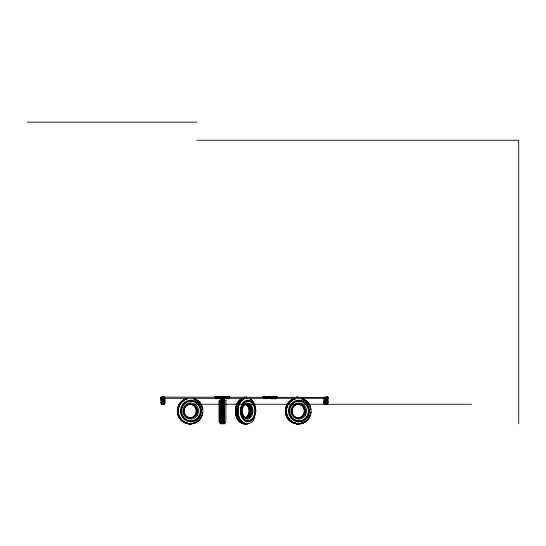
<?xml version="1.0" encoding="UTF-8"?>
<svg xmlns="http://www.w3.org/2000/svg" width="546" height="546" viewBox="0 0 546 546"><rect width="100%" height="100%" fill="white"/><g stroke="black" fill="none" stroke-linecap="round" stroke-linejoin="round"><path stroke-width="0.82" d="M161.589 403.944L161.357 399.379A15.206 3.938 90 0 0 161.336 397.932M161.329 401.003L161.459 399.379A15.206 3.938 -90 0 0 161.439 398.28M162.36 398.28A15.206 3.938 -90 0 1 162.374 399.379L162.374 403.501M325.252 403.064L325.375 399.645M162.653 401.003C161.398 408.237 160.435 400.238 160.94 397.645M162.38 404.122L162.981 403.016L162.879 399.379A15.131 3.918 90 0 1 162.92 397.938L163.575 397.857L163.254 397.058M163.001 403.037L163.09 401.842M164.018 403.037L164.012 401.842M164.326 403.037L164.203 399.379A15.131 3.918 90 0 1 164.25 397.938L164.25 397.665M163.971 403.944L164.421 401.842M164.401 403.944L164.749 401.842M323.976 398.293A15.452 3.999 90 0 1 323.996 399.406C322.754 405.228 326.494 405.132 325.689 399.406A15.206 3.938 -90 0 0 325.669 398.307M326.003 403.064L326.092 401.87M326.099 403.064L326.146 402.498M326.358 402.498L325.969 403.917L325.771 403.569M326.337 403.064L326.426 401.87M326.747 403.064L326.617 399.406A15.206 3.938 90 0 1 326.644 397.959L326.644 397.099M327.04 402.498L326.406 404.211M327.02 403.064L326.89 399.406A15.131 3.918 -90 0 1 326.938 397.966L327.15 397.543L327.347 397.966A15.131 3.918 -90 0 0 327.32 399.406L327.429 403.064M327.327 403.064L327.375 402.498M327.661 403.064L327.702 402.498M327.75 401.87L327.648 403.569M325.491 402.982L325.382 399.406A15.206 3.938 -90 0 0 325.361 398.307M161.425 401.003L161.329 403.037M162.578 403.016L162.749 401.003M162.899 401.842L162.913 403.016M162.947 402.47L162.995 401.842M162.92 401.849L162.988 401.003M325.716 404.149L324.85 404.211L324.351 403.569L324.358 399.406A15.206 3.938 90 0 0 324.344 398.307M324.215 402.498L324.46 399.406A15.206 3.938 -90 0 0 324.44 398.307M324.986 401.87L324.979 403.064M325.007 401.876L325.102 399.406A15.206 3.938 -90 0 0 325.088 398.307M161.336 397.406L161.336 397.979L161.336 397.072M161.432 397.072L161.398 397.979M162.947 397.672L163.09 397.072M162.995 399.379A15.131 3.918 90 0 1 163.022 397.938L162.899 397.072M162.428 397.645L162.401 397.904A15.452 3.999 -90 0 0 162.38 399.379M163.254 398.157L163.022 397.665L163.425 397.665M163.022 397.938L163.588 397.119M163.234 397.932L163.015 397.522M163.356 397.665L162.974 397.857M163.67 397.665L163.663 397.938A15.131 3.918 -90 0 0 163.636 399.379L163.384 403.944M164.169 398.02L163.855 397.522L164.448 397.522C165.049 398.143 163.486 397.235 164.346 397.938M164.578 397.938L164.578 397.058M326.119 397.618L325.921 397.966A15.131 3.918 90 0 0 325.901 399.406L325.976 401.876M326.023 397.966L326.365 397.857M326.228 399.406A15.131 3.918 -90 0 1 326.255 397.966L326.262 397.693M326.255 397.966L326.235 397.099M326.938 397.966L327.225 397.099M327.225 399.406A15.131 3.918 90 0 1 327.252 397.966L327.252 397.693M327.58 397.085L327.58 397.966A15.131 3.918 -90 0 0 327.559 399.406L327.777 402.498M328.05 397.672L328.03 397.932A15.452 3.999 -90 0 0 328.003 399.406C327.825 400.43 328.951 404.627 326.815 403.76M162.94 398.02L162.824 397.57M327.552 397.836L327.122 397.256M162.742 403.944L163.077 403.016M164.407 403.016L163.711 404.183M164.305 403.944L164.53 399.379A15.131 3.918 -90 0 1 164.578 397.938M164.544 403.542L164.735 403.016M326.078 403.044L325.894 403.569L326.03 401.023M326.412 403.044L325.982 403.972M326.726 403.044L326.133 404.211L325.675 403.569M327.307 403.044L326.972 403.972M327.409 403.044L326.815 404.211M327.736 403.044L327.293 403.917M326.378 397.372L326.153 397.863M277.388 397.119L262.906 396.778L262.735 397.119M275.095 397.119L275.266 396.778M162.81 397.57L163.254 397.229M163.24 398.157L164.012 397.242M326.358 398.164L327.136 397.256M327.566 397.836L327.122 398.184M225.198 423.293L225.614 422.413M164.257 397.795L164.25 397.352M230.023 397.119L215.069 396.737L214.769 397.078M162.647 403.944L162.967 403.501M162.974 403.944L163.261 400.996M163.077 403.944L163.302 399.379A15.131 3.918 90 0 1 163.35 397.938M219.178 397.119L219.458 396.778M325.86 404.211L325.976 403.528L326.604 404.211M325.484 404.211L325.989 403.569M326.617 403.528L325.45 404.286M326.651 403.917L326.89 403.528M327.307 403.972L327.627 403.528M251.665 422.242L253.569 420.27M162.387 404.183L162.735 403.89M162.722 404.183L163.274 404.122M163.65 403.89L162.858 404.258M163.404 404.183L163.998 403.016L163.943 400.996M325.389 404.211L325.737 403.917M325.723 404.211L326.269 404.211M326.713 404.211L327.061 403.917M327.047 404.211L327.395 403.917L327.143 404.211M161.35 397.29L161.35 398.095M164.448 398.02L164.005 398.136M326.03 397.317L326.017 397.884M162.462 398.307L162.599 397.058M163.916 397.072L163.896 397.857M325.382 399.406A15.452 3.999 -90 0 1 325.409 397.932L325.662 397.099M327.327 397.099L327.409 397.884L326.856 397.884L327.17 397.386L327.45 397.884M327.559 397.099L327.682 397.966A15.131 3.918 -90 0 0 327.655 399.406M324.024 397.085L328.064 397.119L328.064 398.307L160.961 398.307L160.961 397.119L328.05 397.406M326.017 397.549L326.576 397.549L326.255 398.048M326.017 397.317L326.371 397.27M162.114 404.258L163.268 404.183M162.449 404.258L163.124 404.122M163.807 404.122L162.592 404.122M164.141 404.122L162.865 404.122M326.399 404.149L325.184 404.149M326.808 404.149L325.341 403.917M326.542 404.286L327.143 404.149M162.606 401.842L162.38 399.624M325.518 401.89L325.655 403.064M164.005 397.242L164.448 397.365M326.371 398.164L326.017 398.123M27.3 122.154L196.785 122.154M196.785 140.254L518.7 140.254L518.7 423.846M215.254 396.683L217.049 396.676M217.458 396.683L219.253 396.676M219.97 396.621L225.013 396.655M263.465 396.621L264.387 396.621M264.735 396.621L265.854 396.614M266.195 396.614L267.124 396.614M214.933 396.799L229.866 396.84M246.137 396.799L246.696 397.044M262.831 396.84L277.293 396.84M296.662 396.799L297.229 397.044M297.952 396.799L297.393 397.044M220.434 398.676L220.147 398.321M221.765 398.717L221.191 398.362M223.396 398.717L223.969 398.362M224.263 398.71L224.836 398.355M246.458 398.648L246.908 398.723M194.424 404.258L471.594 404.258M225.587 396.737L225.887 397.078M222.604 396.778L222.884 397.119M327.136 398.184L326.358 397.27M163.24 397.229L164.012 398.136M264.858 396.778L265.028 397.119M326.508 404.149L326.877 404.286M326.18 404.149L326.774 404.286M324.856 404.149L325.546 404.286M163.179 404.122L163.875 404.258M162.544 404.258L161.698 403.89M161.855 404.122L162.217 404.258M326.61 404.149L326.105 403.569M325.587 404.211L324.993 403.044M325.28 404.211L324.583 403.044M325.177 404.211L324.693 403.528M324.945 404.211L324.365 403.528M163.814 403.733C165.95 404.6 164.824 400.402 165.001 399.379A15.452 3.999 -90 0 1 165.029 397.904L165.049 397.072M163.254 403.89L163.602 404.183M161.93 403.89L162.278 404.183M161.596 403.89L161.944 404.183M325.942 398.048L325.948 397.7M218.721 397.038L218.455 396.43L219.123 396.676M325.607 403.972L325.266 403.044M162.333 403.944L162.101 399.379A15.206 3.938 -90 0 0 162.087 398.28M162.019 403.944L161.787 399.379A15.206 3.938 90 0 0 161.773 398.28M161.923 403.944L161.691 399.379A15.206 3.938 -90 0 0 161.677 398.28M161.363 403.501L161.684 403.944M219.54 422.413L219.949 423.293M325.58 403.044L325.689 403.528M324.256 403.044L324.447 403.569M161.254 403.016L161.459 403.501M323.976 403.398L323.846 402.498M160.974 403.371L160.845 402.47M325.409 401.057L325.484 401.917M327.586 401.023L327.634 401.876M327.423 401.87L327.47 402.498M327.259 401.023L327.3 401.876M326.378 402.498L326.331 399.406A15.131 3.918 90 0 1 326.351 397.966M326.31 401.876L326.31 399.406M164.564 401.003L164.633 401.849M164.23 401.003L164.298 401.849M163.118 402.47L162.899 399.617M162.476 401.89L162.524 402.47M325.518 402.498L325.559 403.064M324.665 403.064L324.788 399.406A15.206 3.938 90 0 0 324.774 398.307M324.57 403.064L324.693 399.406A15.206 3.938 -90 0 0 324.679 398.307M324.29 402.498L324.331 403.064M162.633 402.47L162.674 403.016M327.655 399.645L327.682 401.023M327.225 399.645L327.334 401.03M326.638 399.645L326.672 401.023M326.003 401.03L325.976 399.406A15.131 3.918 90 0 1 326.023 397.966M164.66 401.003L164.633 399.379A15.131 3.918 -90 0 1 164.674 397.938M164.332 401.003L164.298 399.379A15.131 3.918 -90 0 1 164.346 397.938M163.923 401.003L163.889 399.379A15.131 3.918 -90 0 1 163.936 397.938M163.24 401.003L163.206 399.379A15.131 3.918 -90 0 1 163.254 397.938M160.968 397.904L160.988 399.379M327.204 399.645L327.204 399.406A15.206 3.938 -90 0 1 327.231 397.959M326.965 397.372L326.897 397.884M275.866 396.86L275.907 396.457L275.327 396.703M275.785 398.403L275.785 398.751M275.621 396.457L275.594 396.86M275.45 398.403L275.45 398.751M274.631 396.703L274.058 396.703M274.508 398.403L274.508 398.751M274.181 398.403L274.181 398.751M273.205 396.71L272.631 396.71M273.089 398.409L273.089 398.764M272.754 398.409L272.754 398.764M271.935 396.71L271.362 396.71M271.812 398.409L271.812 398.764M271.478 398.409L271.478 398.764M270.523 397.119L270.523 398.307M269.205 397.119L269.205 398.307M269.021 397.119L269.021 398.307M266.946 396.614L266.373 396.614M266.994 398.314L266.994 398.669L266.332 398.314M266.83 398.314L266.83 398.669M266.496 398.314L266.496 398.669M265.718 398.314L264.865 398.676L264.865 398.321M265.677 396.614L264.912 396.621M265.554 398.314L265.533 398.676M265.363 398.321L265.363 398.676M265.226 398.314L265.226 398.669M265.056 398.314L265.035 398.676M264.216 396.621L263.636 396.621M264.257 398.321L264.257 398.676L263.595 398.321M264.093 398.321L264.093 398.676M263.759 398.321L263.759 398.676M244.977 397.044L244.342 397.044M229.013 396.703L228.344 396.457L228.351 396.86M228.842 396.457L228.904 396.86M228.678 398.403L228.678 398.751M227.429 396.86L227.429 396.464L226.767 396.71M227.156 397.119L227.156 398.307M227.095 398.409L227.095 398.764M226.808 396.703L226.14 396.703M226.808 398.409L226.808 398.764M226.761 398.403L226.761 398.751M226.474 398.403L226.474 398.751M225.894 397.119L225.894 398.307M225.873 400.177L225.873 421.881M225.512 400.259L225.512 400.689M225.225 396.71L224.563 396.71M225.061 396.464L225.02 396.826M224.884 396.655L224.222 396.655M224.72 396.41L224.686 396.826M224.549 398.355L224.549 398.71M224.263 398.355L224.27 423.846M224.085 398.58L224.085 423.846M224.017 396.662L223.178 396.614M223.683 398.362L223.628 423.846M223.396 398.362L223.444 423.846M222.973 396.621L222.017 396.655M222.836 398.58L222.836 423.846M222.679 396.41L222.631 396.826M222.631 398.355L222.631 398.71L222.058 398.355M222.345 398.355L222.345 398.71M222.311 398.58L222.311 423.846M221.812 396.662L220.973 396.614M221.765 398.362L221.71 423.846M221.478 398.362L221.519 423.846M221.069 398.58L221.069 423.846M220.877 398.58L220.877 423.846M220.768 396.621L220.106 396.621M220.004 397.119L220.004 398.307M219.942 397.119L219.942 398.307M219.642 400.259L219.642 421.799M219.56 400.757L219.56 401.16M219.56 420.898L219.56 421.3M219.274 400.177L219.274 421.881M219.185 400.757L219.185 421.3M219.076 398.375L219.076 398.73L218.502 398.375M218.789 398.375L218.789 398.73M218.25 396.683L217.588 396.683M218.209 398.382L218.209 398.737L217.636 398.382M218.086 396.444L218.025 396.826M217.922 398.382L217.922 398.737M216.96 396.826L216.919 396.43L216.25 396.676M216.871 398.375L216.871 398.73L216.298 398.375M216.585 398.375L216.585 398.73M215.97 396.826L216.052 396.444L215.383 396.683M216.004 398.382L216.004 398.737L215.431 398.382M215.718 398.382L215.718 398.737M326.638 399.406A15.131 3.918 -90 0 1 326.665 397.966M163.616 399.379A15.206 3.938 90 0 1 163.643 397.932M193.939 398.976A12.817 12.408 -90 0 1 196.137 400.061M195.68 422.263A12.817 12.408 -90 0 1 193.441 423.252M186.746 398.58A12.817 12.408 -90 0 0 177.655 414.086A12.817 12.408 -90 0 0 192.663 423.478A12.66 12.251 -90 0 1 178.269 411.588M194.301 398.976A12.817 12.408 -90 0 1 196.499 400.061M197.174 400.518A12.817 12.408 -90 0 1 199.024 402.156M199.563 402.777A12.817 12.408 -90 0 1 200.942 404.852M197.413 421.362A12.817 12.408 -90 0 1 193.803 423.252M193.025 423.478A12.817 12.408 -90 0 1 178.016 414.086A12.817 12.408 -90 0 1 187.107 398.58M194.096 398.976A12.817 12.408 -90 0 1 196.294 400.061M195.843 422.263A12.817 12.408 -90 0 1 193.605 423.252M192.827 423.478A12.817 12.408 -90 0 1 177.921 414.489A12.817 12.408 -90 0 1 186.131 398.805M192.008 423.498A12.66 12.251 -90 0 1 177.969 414.045A12.66 12.251 -90 0 1 186.179 398.955M191.892 423.498A12.66 12.251 -90 0 1 179.013 417.124M178.651 416.393A12.66 12.251 -90 0 1 181.272 401.89M181.866 401.337A12.66 12.251 -90 0 1 186.834 398.73M189.708 404.136A6.9 6.675 -90 0 1 193.277 416.762M192.779 417.076A6.9 6.675 -90 0 1 188.268 417.792M189.892 404.136A6.9 6.675 -90 0 1 196.348 412.073A6.9 6.675 -90 0 1 187.892 417.649M193.816 398.717A12.817 12.408 -90 0 1 202.682 409.623M202.614 412.967A12.817 12.408 -90 0 1 202.266 414.605M201.358 416.946A12.817 12.408 -90 0 0 202.013 415.404A12.66 12.251 -90 0 1 196.417 422.126M200.962 417.67A12.817 12.408 -90 0 1 180.351 418.618A12.817 12.408 -90 0 1 187.394 398.58M193.823 398.873A12.66 12.251 -90 0 1 196.055 399.795M196.751 400.198A12.66 12.251 -90 0 1 199.242 402.265M201.14 404.927A12.66 12.251 -90 0 1 202.081 407.214M200.443 418.284A12.66 12.251 -90 0 1 196.301 422.126M195.591 422.502A12.66 12.251 -90 0 1 193.318 423.327M192.54 423.498A12.66 12.251 -90 0 1 179.661 417.124A12.66 12.251 -90 0 1 181.361 402.477M181.92 401.89A12.66 12.251 -90 0 1 186.712 398.955M194.246 399.126A12.66 12.251 -90 0 1 195.721 399.795M197.727 401.146A12.66 12.251 -90 0 1 198.915 402.265M197.318 421.232A12.66 12.251 -90 0 1 195.966 422.126M192.206 423.498A12.66 12.251 -90 0 1 178.078 413.643A12.66 12.251 -90 0 1 187.148 398.73M194.376 399.126A12.66 12.251 -90 0 1 195.85 399.795M196.546 400.198A12.66 12.251 -90 0 1 199.044 402.265M197.454 421.232A12.66 12.251 -90 0 1 196.103 422.126M192.342 423.498A12.66 12.251 -90 0 1 181.927 420.365M181.354 419.792A12.66 12.251 -90 0 1 178.235 408.292M178.433 407.493A12.66 12.251 -90 0 1 187.278 398.73M194.431 398.976A12.817 12.408 -90 0 1 199.154 402.156M199.7 402.777A12.817 12.408 -90 0 1 202.034 407.166M202.252 407.971A12.817 12.408 -90 0 1 202.532 409.623M197.543 421.362A12.817 12.408 -90 0 1 193.932 423.252M193.154 423.478A12.817 12.408 -90 0 1 178.153 414.086A12.817 12.408 -90 0 1 187.244 398.58M193.973 398.717A12.817 12.408 -90 0 1 200.525 418.605A12.817 12.408 -90 0 1 180.2 418.161A12.817 12.408 -90 0 1 187.558 398.58M193.932 398.873A12.66 12.251 -90 0 1 196.164 399.795M196.86 400.198A12.66 12.251 -90 0 1 202.416 408.012M202.627 412.947A12.66 12.251 -90 0 1 202.279 414.564M195.7 422.502A12.66 12.251 -90 0 1 193.434 423.327M178.303 409.937A12.66 12.251 -90 0 1 186.821 398.955M189.496 404.211A6.9 6.675 -90 0 1 197.188 410.974A6.9 6.675 -90 0 1 189.599 417.861A6.9 6.675 -90 0 1 184.104 409.104M184.295 408.538A6.9 6.675 -90 0 1 188.923 404.333M246.608 423.478A12.817 9.064 -90 0 1 235.64 414.086A12.817 9.064 -90 0 1 242.281 398.58M247.618 423.478A12.817 9.064 90 0 1 236.65 414.086A12.817 9.064 90 0 1 243.298 398.58M247.188 423.478A12.817 9.064 -90 0 1 236.227 414.086A12.817 9.064 -90 0 1 242.868 398.58M246.737 423.478A12.817 9.064 -90 0 1 235.77 414.086A12.817 9.064 -90 0 1 242.417 398.58M247.058 423.478A12.817 9.064 -90 0 1 236.09 414.086A12.817 9.064 -90 0 1 242.738 398.58M246.266 423.539A12.66 8.954 -90 0 1 240.943 422.386M239.769 421.41A12.66 8.954 -90 0 1 236.097 408.701A12.66 8.954 -90 0 1 242.765 398.73M246.403 423.539A12.66 8.954 -90 0 1 240.39 421.86M239.899 421.41A12.66 8.954 -90 0 1 236.227 408.701A12.66 8.954 -90 0 1 242.895 398.73M245.816 423.539A12.66 8.954 -90 0 1 240.486 422.386M237.981 419.792A12.66 8.954 -90 0 1 241.564 399.037M245.932 404.409A6.9 4.88 -90 0 1 249.447 411.172A6.9 4.88 -90 0 1 245.734 417.724M245.946 423.539A12.66 8.954 -90 0 1 239.94 421.86M238.111 419.792A12.66 8.954 -90 0 1 241.694 399.037M248.416 423.478A12.817 9.064 -90 0 1 237.449 414.086A12.817 9.064 -90 0 1 244.096 398.58M247.625 423.539A12.66 8.954 -90 0 1 241.619 421.86M241.127 421.41A12.66 8.954 -90 0 1 240.056 401.89M241.939 399.931A12.66 8.954 -90 0 1 243.373 399.037M246.826 423.539A12.66 8.954 -90 0 1 240.813 421.86M240.329 421.41A12.66 8.954 -90 0 1 236.589 409.247A12.66 8.954 -90 0 1 242.574 399.037M247.201 423.539A12.66 8.954 -90 0 1 241.189 421.86M240.697 421.41A12.66 8.954 -90 0 1 236.964 409.247A12.66 8.954 -90 0 1 242.95 399.037M247.986 423.478A12.817 9.064 -90 0 1 237.025 414.086A12.817 9.064 -90 0 1 243.666 398.58M247.761 423.539A12.66 8.954 -90 0 1 241.748 421.86M240.786 420.911A12.66 8.954 -90 0 1 240.192 401.89M242.076 399.931A12.66 8.954 -90 0 1 243.502 399.037M248.546 423.478A12.817 9.064 -90 0 1 237.585 414.086A12.817 9.064 -90 0 1 244.226 398.58M249.986 399.078A12.817 9.064 -90 0 1 252.832 401.569M248.867 423.478A12.817 9.064 -90 0 1 237.906 414.086A12.817 9.064 -90 0 1 244.547 398.58M251.344 400.198A12.66 8.954 -90 0 1 252.307 401.146M248.075 423.539A12.66 8.954 -90 0 1 242.069 421.86M241.107 420.911A12.66 8.954 -90 0 1 240.513 401.89M251.481 400.198A12.66 8.954 -90 0 1 253.303 402.265M248.212 423.539A12.66 8.954 -90 0 1 242.199 421.86M240.376 419.792A12.66 8.954 -90 0 1 240.643 401.89M250.116 399.078A12.817 9.064 -90 0 1 253.385 402.156M253.781 402.777A12.817 9.064 -90 0 1 254.484 404.136M254.784 404.852A12.817 9.064 -90 0 1 255.487 407.166M255.849 409.623A12.817 9.064 -90 0 1 255.903 411.302M254.593 417.67A12.817 9.064 -90 0 1 253.528 419.683M251.208 422.263A12.817 9.064 -90 0 1 238.39 415.683A12.817 9.064 -90 0 1 244.676 398.58M245.413 404.409A6.9 4.88 -90 0 1 248.894 410.271A6.9 4.88 -90 0 1 246.396 417.076M254.88 414.701A10.77 7.617 -90 0 1 254.231 416.612M246.812 404.136A6.9 4.88 -90 0 1 251.535 412.073A6.9 4.88 -90 0 1 245.352 417.649M244.185 416.926A6.9 4.88 -90 0 1 243.188 415.799M249.317 406.354A9.698 6.859 -90 0 1 249.972 408.715M250.239 405.842A10.77 7.617 -90 0 1 250.082 416.612M247.843 404.231A8.422 5.958 -90 0 1 247.638 418.031M249.174 404.586A10.278 7.269 -90 0 1 248.976 417.799M248.956 404.9A9.78 6.921 -90 0 1 248.771 417.478M250.034 405.801A10.852 7.671 -90 0 1 250.457 407.091M241.073 408.299A9.78 6.921 -90 0 1 241.803 405.958M301.999 398.976A12.817 12.408 -90 0 1 304.197 400.061A12.817 12.408 -90 0 0 302.047 398.976M303.747 422.263A12.817 12.408 -90 0 1 301.508 423.252M286.329 410.763A12.66 12.251 -90 0 0 300.716 423.498A12.817 12.408 -90 0 1 285.722 414.086A12.817 12.408 -90 0 1 294.813 398.58A12.817 12.408 -90 0 0 285.77 414.086A12.817 12.408 -90 0 0 300.778 423.478M303.794 422.263A12.817 12.408 -90 0 1 301.556 423.252M302.361 398.976A12.817 12.408 -90 0 1 307.084 402.156M307.63 402.777A12.817 12.408 -90 0 1 309.002 404.852M305.473 421.362A12.817 12.408 -90 0 1 301.87 423.252M301.085 423.478A12.817 12.408 -90 0 1 286.084 414.086A12.817 12.408 -90 0 1 295.174 398.58M302.163 398.976A12.817 12.408 -90 0 1 304.361 400.061M303.904 422.263A12.817 12.408 -90 0 1 301.665 423.252M300.887 423.478A12.817 12.408 -90 0 1 285.988 414.489A12.817 12.408 -90 0 1 294.198 398.805M300.116 423.498A12.66 12.251 -90 0 1 287.053 416.762A12.66 12.251 -90 0 1 289.503 401.89M290.097 401.337A12.66 12.251 -90 0 1 294.287 398.955M299.911 423.498A12.66 12.251 -90 0 1 285.783 413.643A12.66 12.251 -90 0 1 294.847 398.73M299.495 404.409A6.9 6.675 -90 0 1 303.173 407.193M303.48 407.705A6.9 6.675 -90 0 1 296.328 417.792M297.959 404.136A6.9 6.675 -90 0 1 304.415 412.073A6.9 6.675 -90 0 1 295.952 417.649M299.959 423.498A12.66 12.251 -90 0 1 287.08 417.124M286.718 416.393A12.66 12.251 -90 0 1 285.92 414.045M285.756 413.24A12.66 12.251 -90 0 1 289.339 401.89M289.933 401.337A12.66 12.251 -90 0 1 294.895 398.73M301.877 398.717A12.817 12.408 -90 0 1 307.371 402.156M307.91 402.777A12.817 12.408 -90 0 1 310.244 407.166A12.66 12.251 -90 0 0 309.364 404.927A12.66 12.251 -90 0 1 310.258 407.214M310.462 407.971A12.817 12.408 -90 0 1 310.749 409.623M310.831 412.121A12.66 12.251 -90 0 1 310.387 414.564A12.66 12.251 -90 0 0 310.783 412.121A12.817 12.408 -90 0 1 310.531 413.8M309.029 417.67A12.817 12.408 -90 0 1 288.418 418.618A12.817 12.408 -90 0 1 295.461 398.58M302.593 399.126A12.66 12.251 -90 0 1 307.262 402.265M305.664 421.232A12.66 12.251 -90 0 1 304.313 422.126M303.603 422.502A12.66 12.251 -90 0 1 301.337 423.327M300.553 423.498A12.66 12.251 -90 0 1 287.681 417.124M287.319 416.393A12.66 12.251 -90 0 1 289.38 402.477M290.533 401.337A12.66 12.251 -90 0 1 294.724 398.955M302.313 399.126A12.66 12.251 -90 0 1 303.781 399.795M304.477 400.198A12.66 12.251 -90 0 1 306.975 402.265M300.273 423.498A12.66 12.251 -90 0 1 286.145 413.643A12.66 12.251 -90 0 1 295.209 398.73M302.443 399.126A12.66 12.251 -90 0 1 303.917 399.795M304.613 400.198A12.66 12.251 -90 0 1 307.111 402.265M305.514 421.232A12.66 12.251 -90 0 1 304.163 422.126M300.402 423.498A12.66 12.251 -90 0 1 289.987 420.365M288.882 419.178A12.66 12.251 -90 0 1 286.302 408.292M286.5 407.493A12.66 12.251 -90 0 1 295.345 398.73M302.498 398.976A12.817 12.408 -90 0 1 307.221 402.156M307.76 402.777A12.817 12.408 -90 0 1 309.138 404.852M305.61 421.362A12.817 12.408 -90 0 1 301.999 423.252M301.221 423.478A12.817 12.408 -90 0 1 286.213 414.086A12.817 12.408 -90 0 1 295.304 398.58M307.418 402.265A12.66 12.251 -90 0 0 301.999 398.873A12.66 12.251 -90 0 1 307.466 402.265M309.445 416.871A12.66 12.251 -90 0 0 310.094 415.349A12.66 12.251 -90 0 1 309.493 416.871M304.477 422.126A12.66 12.251 -90 0 0 309.056 417.588A12.66 12.251 -90 0 1 304.525 422.126M301.494 423.327A12.66 12.251 -90 0 0 303.767 422.502A12.66 12.251 -90 0 1 301.542 423.327M302.04 398.717A12.817 12.408 -90 0 1 310.906 409.623M310.94 412.134A12.817 12.408 -90 0 1 310.49 414.605M295.618 398.58A12.817 12.408 -90 0 0 289.346 419.594A12.817 12.408 -90 0 0 310.285 415.404A12.817 12.408 -90 0 1 289.346 419.594A12.817 12.408 -90 0 1 295.666 398.58M300.764 423.498A12.66 12.251 -90 0 1 286.384 411.588M286.862 407.493A12.66 12.251 -90 0 0 286.418 409.937A12.66 12.251 -90 0 1 294.888 398.955A12.66 12.251 -90 0 0 287.107 406.709M302.088 398.717A12.817 12.408 -90 0 1 310.538 414.605M297.556 404.211A6.9 6.675 -90 0 1 304.9 408.811M305.057 409.384A6.9 6.675 -90 0 1 295.12 416.926M293.762 415.799A6.9 6.675 -90 0 1 292.171 409.104M292.356 408.538A6.9 6.675 -90 0 1 296.99 404.333M305.774 404.258A9.78 9.466 -90 0 1 307.234 406.32M227.382 398.409L226.187 398.751L227.382 398.409M228.965 398.403L228.392 398.751L228.965 398.403M271.976 398.409L271.314 398.764L271.976 398.409M273.253 398.409L272.59 398.764L273.253 398.409M274.679 398.403L274.017 398.751L274.679 398.403M275.948 398.403L275.286 398.751L275.948 398.403M199.945 416.653A10.852 10.504 -90 0 0 191.189 400.177A10.852 10.504 -90 0 0 181.763 416.257A10.852 10.504 -90 0 0 199.945 416.653M199.495 416.352A10.278 9.944 -90 0 0 191.196 400.757A10.278 9.944 -90 0 0 182.275 415.977A10.278 9.944 -90 0 0 199.495 416.352M198.997 416.052A9.698 9.384 -90 0 0 191.161 401.33A9.698 9.384 -90 0 0 182.739 415.697A9.698 9.384 -90 0 0 198.997 416.052M197.379 415.206A8.053 7.794 -90 0 0 190.875 402.975A8.053 7.794 -90 0 0 183.879 414.905A8.053 7.794 -90 0 0 197.379 415.206M196.41 414.605A6.9 6.675 -90 0 0 190.841 404.136A6.9 6.675 -90 0 0 184.855 414.353A6.9 6.675 -90 0 0 196.41 414.605M254.538 416.653A10.852 7.671 -90 0 0 248.137 400.177A10.852 7.671 -90 0 0 241.25 416.257A10.852 7.671 -90 0 0 254.538 416.653M254.252 416.352A10.278 7.269 -90 0 0 248.191 400.757A10.278 7.269 -90 0 0 241.673 415.977A10.278 7.269 -90 0 0 254.252 416.352M253.842 416.052A9.698 6.859 -90 0 0 248.123 401.33A9.698 6.859 -90 0 0 241.967 415.697A9.698 6.859 -90 0 0 253.842 416.052M242.383 406.852A8.053 5.699 90 0 0 247.14 419.082A8.053 5.699 90 0 0 252.252 407.145A8.053 5.699 90 0 0 242.383 406.852M251.406 414.605A6.9 4.88 -90 0 0 247.338 404.136A6.9 4.88 -90 0 0 242.963 414.353A6.9 4.88 -90 0 0 251.406 414.605M308.012 416.653A10.852 10.504 -90 0 0 299.249 400.177A10.852 10.504 -90 0 0 289.824 416.257A10.852 10.504 -90 0 0 308.012 416.653M307.555 416.352A10.278 9.944 -90 0 0 299.263 400.757A10.278 9.944 -90 0 0 290.335 415.977A10.278 9.944 -90 0 0 307.555 416.352M307.057 416.052A9.698 9.384 -90 0 0 299.228 401.33A9.698 9.384 -90 0 0 290.8 415.697A9.698 9.384 -90 0 0 307.057 416.052M305.439 415.206A8.053 7.794 -90 0 0 298.935 402.975A8.053 7.794 -90 0 0 291.939 414.905A8.053 7.794 -90 0 0 305.439 415.206M304.47 414.605A6.9 6.675 -90 0 0 298.908 404.136A6.9 6.675 -90 0 0 292.915 414.353A6.9 6.675 -90 0 0 304.47 414.605"/></g></svg>
